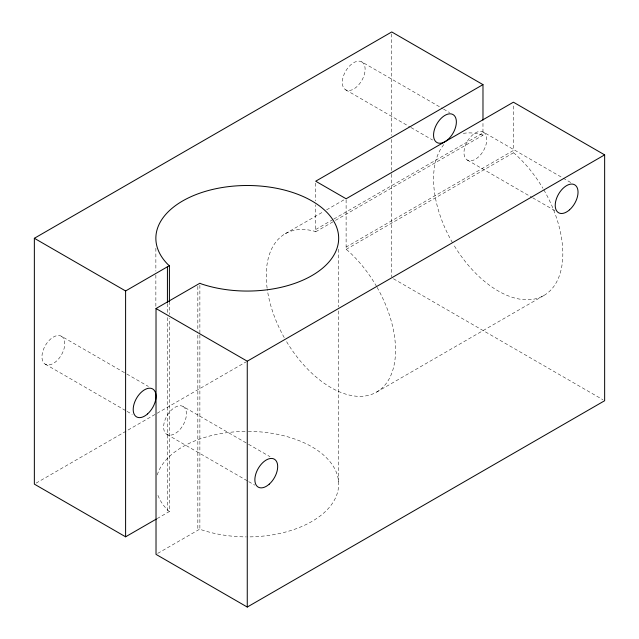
<?xml version="1.0" encoding="UTF-8"?>
<svg xmlns="http://www.w3.org/2000/svg" width="639" height="639" viewBox="0 0 639 639"><rect width="100%" height="100%" fill="white"/><g stroke="black" fill="none" stroke-linecap="round" stroke-linejoin="round"><path stroke-width="0.48" stroke-dasharray="3.19 2.4" d="M267.118 288.141A91.401 52.773 60 0 1 314.18 231.166L315.674 231.805L315.698 204.863M335.507 220.351L482.956 135.22L482.98 121.098M157.178 518.58L169.407 511.496L169.407 318.398M285.202 233.754L323.142 211.852M326.593 209.864L343.838 199.903M315.698 229.505L332.943 219.544M333.806 219.049L482.98 132.92M315.674 231.805L334.644 220.854M376.611 286.528A91.401 52.773 60 0 0 347.632 250.48L346.138 249.394L346.114 247.061L513.397 150.484L513.397 104.165M346.138 249.394L513.421 152.809L513.397 150.484M36.08 483.132L245.847 362.025M376.611 392.074L543.893 295.49M157.721 553.382L199.871 529.084L201.565 529.827A91.401 52.773 0 0 0 246.279 536.896M482.956 135.22L481.463 134.589A91.401 52.773 60 0 0 462.061 133.591M361.786 61.879A16.127 9.313 -60 0 1 356.666 86.864A16.127 9.313 -60 0 1 342.704 78.805A16.127 9.313 -60 0 1 361.786 61.879L442.699 108.598M443.562 109.093L449.584 112.576M483.443 132.121A16.127 9.313 -60 0 1 478.331 157.106A16.127 9.313 -60 0 1 464.361 149.047A16.127 9.313 -60 0 1 483.443 132.121L571.25 182.818M345.651 89.819L410.214 127.097M411.077 127.592L432.595 140.013M467.317 160.062L531.872 197.331M532.734 197.834L555.115 210.75M393.464 278.788L602.92 399.718M61.432 336.258A16.127 9.313 -60 0 1 56.32 361.251A16.127 9.313 -60 0 1 42.35 353.183A16.127 9.313 -60 0 1 61.432 336.258L125.995 373.535M126.849 374.031L148.376 386.459M183.089 406.5A16.127 9.313 -60 0 1 177.977 431.485A16.127 9.313 -60 0 1 164.007 423.425A16.127 9.313 -60 0 1 183.089 406.5L247.652 443.778M248.515 444.273L270.033 456.701M45.297 364.198L126.218 410.917M127.073 411.412L132.241 414.391M166.963 434.44L247.876 481.159M248.739 481.654L254.761 485.137M513.421 152.809L514.922 153.903A91.401 52.773 60 0 1 542.894 188.241M169.407 511.496L168.105 510.513A91.401 52.773 0 0 1 157.25 493.3M391.739 33.939L391.739 135.468M391.739 139.446L391.739 173.289M391.739 174.279L391.739 276.799M346.114 199.759L346.114 247.061M338.67 249.234L338.67 306.96M338.67 310.937L338.67 484.13M315.698 183.185L315.698 200.926M199.871 285.226L199.871 333.997M199.871 334.988L199.871 529.084M197.834 286.368L197.834 331.162M197.834 335.14L197.834 530.226M169.407 301.48L169.407 314.42M167.426 303.645L167.426 313.597M167.426 317.583L167.426 512.662M155.86 248.236L155.86 271.128M155.86 275.113L155.86 306.96M248.251 431.357A91.401 52.773 0 0 1 338.67 484.41A91.401 52.773 0 0 1 247.261 536.904M157.25 474.953A91.401 52.773 0 0 1 247.261 431.357M377.098 287.382A91.401 52.773 60 0 1 376.858 391.931A91.401 52.773 60 0 1 286.2 341.01M284.227 337.584A91.401 52.773 60 0 1 267.254 289.147M543.893 189.951A91.401 52.773 60 0 1 544.388 295.202A91.401 52.773 60 0 1 453.49 244.425M452.492 242.724A91.401 52.773 60 0 1 445.239 142.968"/><path stroke-width="0.96" d="M156.323 519.068L125.603 536.808L34.354 484.13L34.354 238.283L125.603 290.961L169.407 265.648L168.105 264.666A91.401 52.773 0 0 1 231.39 186.308A91.401 52.773 0 0 1 337.28 247.445A91.401 52.773 0 0 1 201.565 283.988L199.871 283.237L156.02 308.525L156.02 554.372L247.261 607.05L604.646 400.717L604.646 154.87L513.397 102.192L346.114 198.769L315.698 181.212L482.98 84.628L482.98 120.108M34.354 238.283L391.739 31.95L482.98 84.628M156.02 308.525L247.261 361.203L604.646 154.87M247.261 361.203L247.261 607.05M169.407 265.648L169.407 301.48M167.426 266.814L167.426 302.646M125.603 290.961L125.603 536.808M447.915 139.55A16.127 9.313 -60 0 0 453.027 114.565A16.127 9.313 -60 0 0 433.945 131.482A16.127 9.313 -60 0 0 447.915 139.55M269.227 484.17A16.127 9.313 -60 0 0 274.339 459.185A16.127 9.313 -60 0 0 255.257 476.103A16.127 9.313 -60 0 0 269.227 484.17M569.581 209.792A16.127 9.313 -60 0 0 574.693 184.807A16.127 9.313 -60 0 0 555.611 201.724A16.127 9.313 -60 0 0 569.581 209.792M147.561 413.928A16.127 9.313 -60 0 0 152.673 388.943A16.127 9.313 -60 0 0 133.591 405.861A16.127 9.313 -60 0 0 147.561 413.928"/></g></svg>
